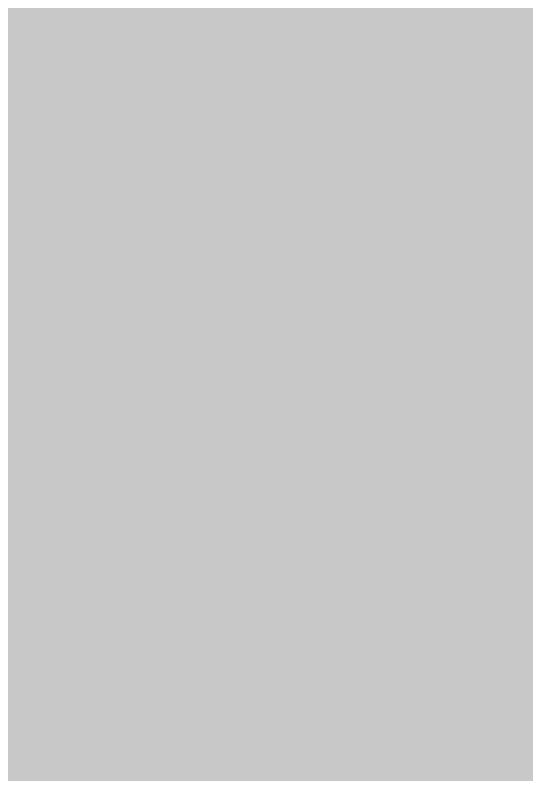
# Model space of a CAD drawing. Header units: inches. Extents: x 0.2 to 39.7, y 0.3 to 24.9.
# Drawn here: x 10.77702 to 10.80078, y 14.17271 to 14.20798 of the extents above; entities that cross this region are included whole.
import ezdxf

# ---------------------------------------------------------------- set-up
doc = ezdxf.new("R2010")
doc.units = ezdxf.units.IN
for name, color, linetype in [('Bottom Layer 1', 5, 'Continuous'), ('Bottom Overlay', 54, 'Continuous'), ('Mechanical 4', 56, 'Continuous'), ('Top Layer 1', 1, 'Continuous'), ('Top Paste', 8, 'Continuous'), ('Top Solder', 216, 'Continuous')]:
    doc.layers.add(name, color=color, linetype=linetype)
doc.styles.add('Arial', font='', dxfattribs={"height": 0.2})
doc.styles.get('Arial').set_extended_font_data('Arial')

# ---------------------------------------------------------------- blocks, each defined once
blk = doc.blocks.new('LQFP100_16')
at = {"layer": 'Top Layer 1'}
h = blk.add_hatch(color=1, dxfattribs=at)
edge = h.paths.add_edge_path()
edge.add_arc((-7.150001, 3.500001), 0.15, 270, 450)
edge.add_line((-7.150001, 3.65), (-8.300001, 3.65))
edge.add_arc((-8.300001, 3.500001), 0.15, 90, 270)
edge.add_line((-8.300001, 3.350001), (-7.150001, 3.350001))
at = {"layer": 'Top Paste'}
h = blk.add_hatch(color=8, dxfattribs=at)
edge = h.paths.add_edge_path()
edge.add_arc((-7.150001, 3.500001), 0.15, 270, 450)
edge.add_line((-7.150001, 3.65), (-8.300001, 3.65))
edge.add_arc((-8.300001, 3.500001), 0.15, 90, 270)
edge.add_line((-8.300001, 3.350001), (-7.150001, 3.350001))
at = {"layer": 'Top Solder'}
h = blk.add_hatch(color=216, dxfattribs=at)
edge = h.paths.add_edge_path()
edge.add_arc((-7.150001, 3.500001), 0.175001, 270, 450)
edge.add_line((-7.150001, 3.675002), (-8.300001, 3.675002))
edge.add_arc((-8.300001, 3.500001), 0.175001, 90, 270)
edge.add_line((-8.300001, 3.325), (-7.150001, 3.325))
at = {"layer": 'Mechanical 4'}
blk.add_lwpolyline([(-7.000001, -6.999999, 0.2, 0.2, 0), (-7.000001, 7.000001, 0.2, 0.2, 0)], format="xyseb", dxfattribs=at)

msp = doc.modelspace()

# ---------------------------------------------------------------- linework, layer by layer
at = {"layer": 'Bottom Layer 1'}
msp.add_lwpolyline([(8.699998, 16.4, 0.125001, 0.125001, 0), (11.187346, 13.912652, 0.125001, 0.125001, 0)], format="xyseb", dxfattribs=at)

# ---------------------------------------------------------------- block references
msp.add_blockref('LQFP100_16', (17.800003, 10.825))

# ---------------------------------------------------------------- texts
at = {"layer": 'Bottom Overlay', "style": 'Arial', "text_generation_flag": 2}
msp.add_text('SERIAL WIRE', height=1.00000054, rotation=270, dxfattribs=at).set_placement((10.799999, 7.6))

doc.saveas('drawing.dxf')
